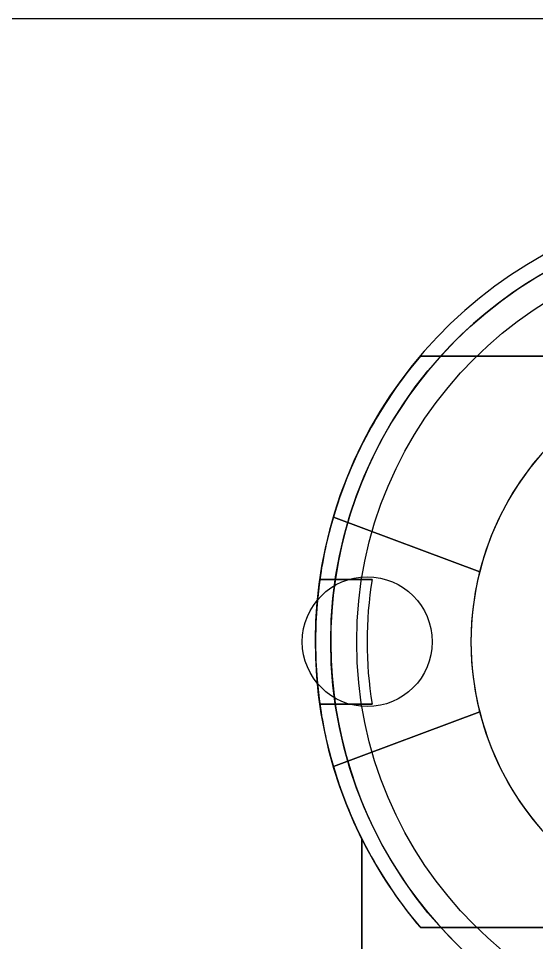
# Model space of a CAD drawing. Header units: millimetres. Extents: x -107 to 32, y -62 to 1.
# Drawn here: x -51.35 to -41.38, y -16.43 to 1.36 of the extents above; entities that cross this region are included whole.
import ezdxf

# ---------------------------------------------------------------- set-up
doc = ezdxf.new("R2010")
doc.units = ezdxf.units.MM
doc.layers.add('Pad', color=7, linetype='CONTINUOUS')
doc.layers.add('Part__Feature008', color=7, linetype='CONTINUOUS')

msp = doc.modelspace()

# ---------------------------------------------------------------- linework, layer by layer
at = {"layer": 'Pad'}
for p, q in [((-101.682, 1.36167), (27.4093, 1.36167)), ((-101.682, 1.36167, 2), (27.4093, 1.36167, 2)), ((-101.682, 1.36167), (27.4093, 1.36167)), ((-101.682, 1.36167, 2), (27.4093, 1.36167, 2)), ((-43.3864, -10.6383), (-43.3864, -10.6383, 2)), ((-43.3864, -10.6383), (-43.3864, -10.6383, 2))]:
    msp.add_line(p, q, dxfattribs=at)
msp.add_circle((-44.6364, -10.6383), 1.25, dxfattribs=at)
msp.add_circle((-44.6364, -10.6383), 1.25, dxfattribs=at)
msp.add_circle((-44.6364, -10.6383), 1.25, dxfattribs=at)
msp.add_circle((-44.6364, -10.6383), 1.25, dxfattribs=at)
at = {"layer": 'Part__Feature008'}
for p, q in [((-39.64, -5.14, -3.75), (-43.6142, -5.14, -3.75)), ((-43.6142, -5.14, -4.75), (-43.6142, -5.14, -3.75)), ((-43.6142, -5.14, -4.75), (-30.6658, -5.14, -4.75)), ((-43.6142, -5.14, -4.75), (-43.6142, -5.14, -3.75)), ((-39.64, -5.14, -3.75), (-43.6142, -5.14, -3.75)), ((-43.6142, -5.14, -4.75), (-30.6658, -5.14, -4.75)), ((-45.2889, -8.24, -3.75), (-42.4717, -9.29, -3.75)), ((-45.2889, -8.24, -3.75), (-45.2889, -8.24, -2.75)), ((-42.4717, -9.29, -2.75), (-45.2889, -8.24, -2.75)), ((-42.4717, -9.29, -2.75), (-45.2889, -8.24, -2.75)), ((-45.2889, -8.24, -3.75), (-42.4717, -9.29, -3.75)), ((-45.2889, -8.24, -3.75), (-45.2889, -8.24, -2.75)), ((-42.4717, -9.29, -3.75), (-42.4717, -9.29, -2.75)), ((-42.4717, -9.29, -3.75), (-42.4717, -9.29, -2.75)), ((-45.5498, -9.44, -2.75), (-44.5434, -9.44, -2.75)), ((-45.5498, -9.44, -2.75), (-45.5498, -9.44, -0.25)), ((-44.5434, -9.44, -0.25), (-45.5498, -9.44, -0.25)), ((-44.5434, -9.44, -0.25), (-45.5498, -9.44, -0.25)), ((-45.5498, -9.44, -2.75), (-44.5434, -9.44, -2.75)), ((-45.5498, -9.44, -2.75), (-45.5498, -9.44, -0.25)), ((-44.5434, -9.44, -2.75), (-44.5434, -9.44, -0.25)), ((-44.5434, -9.44, -2.75), (-44.5434, -9.44, -0.25)), ((-44.5434, -11.84, -2.75), (-45.5498, -11.84, -2.75)), ((-45.5498, -11.84, -0.25), (-44.5434, -11.84, -0.25)), ((-45.5498, -11.84, -2.75), (-45.5498, -11.84, -0.25)), ((-45.5498, -11.84, -0.25), (-44.5434, -11.84, -0.25)), ((-44.5434, -11.84, -2.75), (-45.5498, -11.84, -2.75)), ((-45.5498, -11.84, -2.75), (-45.5498, -11.84, -0.25)), ((-44.5434, -11.84, -2.75), (-44.5434, -11.84, -0.25)), ((-44.5434, -11.84, -2.75), (-44.5434, -11.84, -0.25)), ((-42.4717, -11.99, -3.75), (-45.2889, -13.04, -3.75)), ((-45.2889, -13.04, -2.75), (-42.4717, -11.99, -2.75)), ((-45.2889, -13.04, -2.75), (-42.4717, -11.99, -2.75)), ((-42.4717, -11.99, -3.75), (-45.2889, -13.04, -3.75)), ((-42.4717, -11.99, -2.75), (-42.4717, -11.99, -3.75)), ((-42.4717, -11.99, -2.75), (-42.4717, -11.99, -3.75)), ((-45.2889, -13.04, -3.75), (-45.2889, -13.04, -2.75)), ((-45.2889, -13.04, -3.75), (-45.2889, -13.04, -2.75)), ((-44.74, -22.14, -6), (-44.74, -14.4466, -6)), ((-44.74, -22.14, -6), (-44.74, -14.4466, -6)), ((-44.74, -14.4466, -4.75), (-44.74, -22.14, -4.75)), ((-44.74, -14.4466, -6), (-44.74, -14.4466, -4.75)), ((-44.74, -14.4466, -6), (-44.74, -14.4466, -4.75)), ((-44.74, -14.4466, -4.75), (-44.74, -22.14, -4.75)), ((-43.6142, -16.14, -3.75), (-39.64, -16.14, -3.75)), ((-30.6658, -16.14, -4.75), (-43.6142, -16.14, -4.75)), ((-43.6142, -16.14, -3.75), (-39.64, -16.14, -3.75)), ((-43.6142, -16.14, -4.75), (-43.6142, -16.14, -3.75)), ((-43.6142, -16.14, -4.75), (-43.6142, -16.14, -3.75)), ((-30.6658, -16.14, -4.75), (-43.6142, -16.14, -4.75))]:
    msp.add_line(p, q, dxfattribs=at)
for radius in [8.2, 8.2, 7.7, 7.7]:
    msp.add_circle((-37.14, -10.64), radius, dxfattribs=at)
for centre, radius, start, end in [((-37.14, -10.64, -6), 8.5, -26.6047, -153.395), ((-37.14, -10.64, -6), 8.5, -26.6047, -153.395), ((-37.14, -10.64, -4.75), 8.5, -26.6047, -153.395), ((-37.14, -10.64, -4.75), 8.5, -26.6047, -153.395), ((-37.14, -10.64, -6), 8.2, -50.6433, -129.357), ((-37.14, -10.64, -6), 8.2, -50.6433, -129.357), ((-37.14, -10.64, -4.75), 8.495, 139.651, -139.651), ((-37.14, -10.64, -4.75), 8.495, 139.651, -139.651), ((-37.14, -10.64, -3.75), 8.495, 139.651, 163.589), ((-37.14, -10.64, -3.75), 8.495, 139.651, 163.589), ((-37.14, -10.64, -2.5), 5.5, 117.036, -117.036), ((-37.14, -10.64, -2.5), 5.5, 117.036, -117.036), ((-37.14, -10.64, -3.75), 5.5, 117.036, 165.791), ((-37.14, -10.64, -3.75), 5.5, 117.036, 165.791), ((-37.14, -10.64, -2.75), 8.495, 163.589, 171.879), ((-37.14, -10.64, -2.75), 8.495, 163.589, 171.879), ((-37.14, -10.64, -2.75), 5.5, 165.791, -165.791), ((-37.14, -10.64, -2.75), 5.5, 165.791, -165.791), ((-37.14, -10.64, -0.25), 8.495, 171.879, -171.879), ((-37.14, -10.64, -0.25), 8.495, 171.879, -171.879), ((-37.14, -10.64, -0.25), 7.5, 170.793, -170.793), ((-37.14, -10.64, -2.75), 7.5, 170.793, -170.793), ((-37.14, -10.64, -0.25), 7.5, 170.793, -170.793), ((-37.14, -10.64, -2.75), 7.5, 170.793, -170.793), ((-37.14, -10.64, -2.75), 8.495, -171.879, -163.589), ((-37.14, -10.64, -2.75), 8.495, -171.879, -163.589), ((-37.14, -10.64, -3.75), 5.5, -165.791, -117.036), ((-37.14, -10.64, -3.75), 5.5, -165.791, -117.036), ((-37.14, -10.64, -3.75), 8.495, -163.589, -139.651), ((-37.14, -10.64, -3.75), 8.495, -163.589, -139.651)]:
    msp.add_arc(centre, radius, start, end, dxfattribs=at)

doc.saveas('drawing.dxf')
